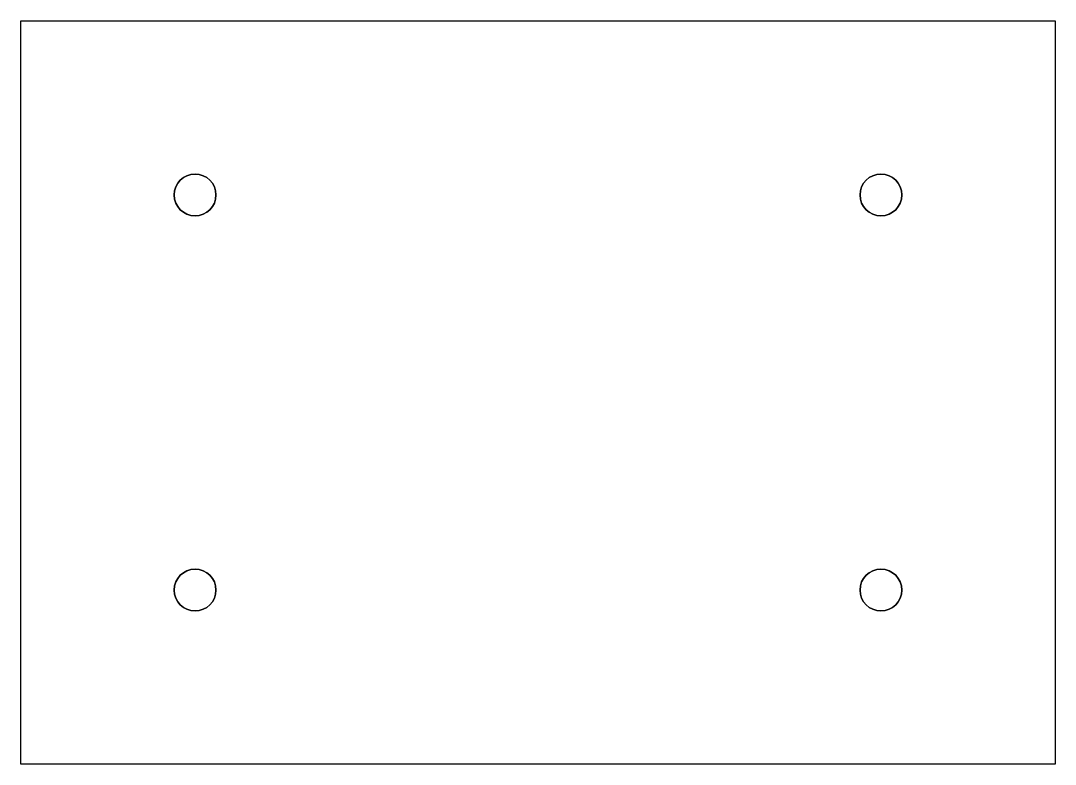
# Model space of a CAD drawing. Extents: x 0 to 445, y 0 to 320.
import ezdxf

# ---------------------------------------------------------------- set-up
doc = ezdxf.new("R2010")
doc.units = 0
doc.layers.get('0').update_dxf_attribs({"color": 2, "linetype": 'CONTINUOUS'})
doc.layers.add('18', color=7, linetype='CONTINUOUS')

msp = doc.modelspace()

# ---------------------------------------------------------------- linework, layer by layer
at = {"color": 2, "linetype": 'CONTINUOUS'}
msp.add_lwpolyline([(0, 0), (0, 320), (445, 320), (445, 0)], close=True, dxfattribs=at)
for points in [[(66, 245, -1), (84, 245, -1)], [(361, 245, -1), (379, 245, -1)], [(66, 75, -1), (84, 75, -1)], [(361, 75, -1), (379, 75, -1)]]:
    msp.add_lwpolyline(points, format="xyb", close=True, dxfattribs=at)
at = {"layer": '18', "color": 7, "linetype": 'CONTINUOUS'}
for points in [[(75, 254, 1), (75, 236, 1)], [(370, 254, 1), (370, 236, 1)], [(75, 84, 1), (75, 66, 1)], [(370, 84, 1), (370, 66, 1)]]:
    msp.add_lwpolyline(points, format="xyb", close=True, dxfattribs=at)

doc.saveas('drawing.dxf')
